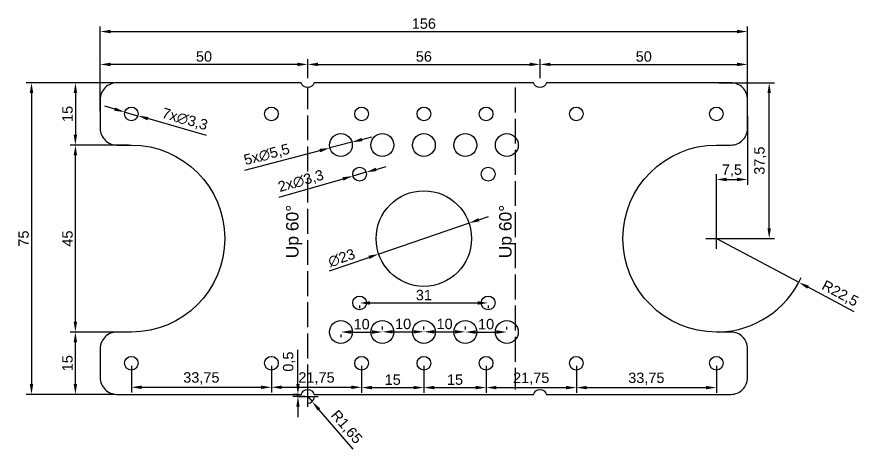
# Model space of a CAD drawing. Header units: millimetres. Extents: x 804 to 1017, y 367 to 723.
# Drawn here: x 814.3 to 1017.3, y 367.1 to 471.2 of the extents above; entities that cross this region are included whole.
import ezdxf

# ---------------------------------------------------------------- set-up
doc = ezdxf.new("R2010")
doc.units = ezdxf.units.MM
doc.linetypes.add('ACAD_ISO02W100', pattern=[15, 12, -3])
doc.layers.add('BORDER', color=7, linetype='Continuous')
doc.layers.add('outline', color=7, linetype='Continuous')
doc.layers.add('Izmeri', color=1, linetype='Continuous', lineweight=25)
doc.styles.get("Standard").update_dxf_attribs({"font": 'Arial.ttf'})
doc.dimstyles.new('ISO-25', dxfattribs={"dimtxt": 2.5, "dimasz": 2.5, "dimexe": 1.25, "dimexo": 0.625, "dimtad": 1, "dimtxsty": 'Standard', "dimcen": 2.5, "dimadec": 0, "dimazin": 0, "dimtfac": 1, "dimtmove": 0, "dimatfit": 3, "dimfxl": 1, "dimarcsym": 0})

# ---------------------------------------------------------------- blocks, each defined once
blk = doc.blocks.new('*D25')
at = {"layer": 'Defpoints', "color": 0, "transparency": 16777216}
for p in [(990.38, 467.65), (834.38, 447.83), (990.38, 447.83)]:
    blk.add_point(p, dxfattribs=at)
at = {"layer": 'Izmeri', "color": 0, "lineweight": -2, "transparency": 16777216}
for p, q in [((834.38, 448.46), (834.38, 468.9)), ((836.88, 467.65), (987.88, 467.65)), ((990.38, 448.46), (990.38, 468.9))]:
    blk.add_line(p, q, dxfattribs=at)
at = {"layer": 'Izmeri', "color": 0, "transparency": 16777216}
for points in [[(836.88, 468.07), (836.88, 467.24), (834.38, 467.65)], [(987.88, 468.07), (987.88, 467.24), (990.38, 467.65)]]:
    blk.add_solid(points, dxfattribs=at)
at = {"layer": 'Izmeri', "color": 0, "transparency": 16777216, "insert": (912.38, 469.55), "char_height": 2.5, "attachment_point": 5}
blk.add_mtext('156', dxfattribs=at)
blk = doc.blocks.new('*D26')
at = {"layer": 'Defpoints', "color": 0, "transparency": 16777216}
for p in [(834.38, 459.74), (884.38, 455.83), (834.38, 451.33)]:
    blk.add_point(p, dxfattribs=at)
at = {"layer": 'Izmeri', "color": 0, "lineweight": -2, "transparency": 16777216}
for p, q in [((834.38, 451.96), (834.38, 460.99)), ((884.38, 456.46), (884.38, 460.99)), ((881.88, 459.74), (836.88, 459.74))]:
    blk.add_line(p, q, dxfattribs=at)
at = {"layer": 'Izmeri', "color": 0, "transparency": 16777216}
for points in [[(836.88, 460.16), (836.88, 459.33), (834.38, 459.74)], [(881.88, 460.16), (881.88, 459.33), (884.38, 459.74)]]:
    blk.add_solid(points, dxfattribs=at)
at = {"layer": 'Izmeri', "color": 0, "transparency": 16777216, "insert": (859.38, 461.64), "char_height": 2.5, "attachment_point": 5}
blk.add_mtext('50', dxfattribs=at)
blk = doc.blocks.new('*D27')
at = {"layer": 'Defpoints', "color": 0, "transparency": 16777216}
for p in [(940.38, 459.74), (884.38, 455.83), (940.38, 455.83)]:
    blk.add_point(p, dxfattribs=at)
at = {"layer": 'Izmeri', "color": 0, "lineweight": -2, "transparency": 16777216}
for p, q in [((884.38, 456.46), (884.38, 460.99)), ((940.38, 456.46), (940.38, 460.99)), ((886.88, 459.74), (937.88, 459.74))]:
    blk.add_line(p, q, dxfattribs=at)
at = {"layer": 'Izmeri', "color": 0, "transparency": 16777216}
for points in [[(886.88, 460.16), (886.88, 459.33), (884.38, 459.74)], [(937.88, 460.16), (937.88, 459.33), (940.38, 459.74)]]:
    blk.add_solid(points, dxfattribs=at)
at = {"layer": 'Izmeri', "color": 0, "transparency": 16777216, "insert": (912.38, 461.64), "char_height": 2.5, "attachment_point": 5}
blk.add_mtext('56', dxfattribs=at)
blk = doc.blocks.new('*D28')
at = {"layer": 'Defpoints', "color": 0, "transparency": 16777216}
for p in [(990.38, 459.74), (940.38, 455.83), (990.38, 451.33)]:
    blk.add_point(p, dxfattribs=at)
at = {"layer": 'Izmeri', "color": 0, "lineweight": -2, "transparency": 16777216}
for p, q in [((940.38, 456.46), (940.38, 460.99)), ((990.38, 451.96), (990.38, 460.99)), ((942.88, 459.74), (987.88, 459.74))]:
    blk.add_line(p, q, dxfattribs=at)
at = {"layer": 'Izmeri', "color": 0, "transparency": 16777216}
for points in [[(942.88, 460.16), (942.88, 459.33), (940.38, 459.74)], [(987.88, 460.16), (987.88, 459.33), (990.38, 459.74)]]:
    blk.add_solid(points, dxfattribs=at)
at = {"layer": 'Izmeri', "color": 0, "transparency": 16777216, "insert": (965.38, 461.64), "char_height": 2.5, "attachment_point": 5}
blk.add_mtext('50', dxfattribs=at)
blk = doc.blocks.new('*D29')
at = {"layer": 'Defpoints', "color": 0, "transparency": 16777216}
for p in [(838.38, 455.33), (828.39, 440.33), (838.38, 440.33)]:
    blk.add_point(p, dxfattribs=at)
at = {"layer": 'Izmeri', "color": 0, "lineweight": -2, "transparency": 16777216}
for p, q in [((837.75, 455.33), (827.14, 455.33)), ((828.39, 452.83), (828.39, 442.83)), ((837.75, 440.33), (827.14, 440.33))]:
    blk.add_line(p, q, dxfattribs=at)
at = {"layer": 'Izmeri', "color": 0, "transparency": 16777216}
for points in [[(827.97, 452.83), (828.8, 452.83), (828.39, 455.33)], [(827.97, 442.83), (828.8, 442.83), (828.39, 440.33)]]:
    blk.add_solid(points, dxfattribs=at)
at = {"layer": 'Izmeri', "color": 0, "transparency": 16777216, "insert": (826.49, 447.83), "char_height": 2.5, "attachment_point": 5, "rotation": 90}
blk.add_mtext('15', dxfattribs=at)
blk = doc.blocks.new('*D30')
at = {"layer": 'Defpoints', "color": 0, "transparency": 16777216}
for p in [(828.39, 440.33), (841.88, 440.33), (841.88, 395.33)]:
    blk.add_point(p, dxfattribs=at)
at = {"layer": 'Izmeri', "color": 0, "lineweight": -2, "transparency": 16777216}
for p, q in [((841.25, 440.33), (827.14, 440.33)), ((828.39, 397.83), (828.39, 437.83)), ((841.25, 395.33), (827.14, 395.33))]:
    blk.add_line(p, q, dxfattribs=at)
at = {"layer": 'Izmeri', "color": 0, "transparency": 16777216}
for points in [[(827.97, 437.83), (828.8, 437.83), (828.39, 440.33)], [(827.97, 397.83), (828.8, 397.83), (828.39, 395.33)]]:
    blk.add_solid(points, dxfattribs=at)
at = {"layer": 'Izmeri', "color": 0, "transparency": 16777216, "insert": (826.49, 417.83), "char_height": 2.5, "attachment_point": 5, "rotation": 90}
blk.add_mtext('45', dxfattribs=at)
blk = doc.blocks.new('*D31')
at = {"layer": 'Defpoints', "color": 0, "transparency": 16777216}
for p in [(828.39, 395.33), (840.13, 395.33), (838.38, 380.33)]:
    blk.add_point(p, dxfattribs=at)
at = {"layer": 'Izmeri', "color": 0, "lineweight": -2, "transparency": 16777216}
for p, q in [((839.5, 395.33), (827.14, 395.33)), ((828.39, 382.83), (828.39, 392.83)), ((837.75, 380.33), (827.14, 380.33))]:
    blk.add_line(p, q, dxfattribs=at)
at = {"layer": 'Izmeri', "color": 0, "transparency": 16777216}
for points in [[(827.97, 392.83), (828.8, 392.83), (828.39, 395.33)], [(827.97, 382.83), (828.8, 382.83), (828.39, 380.33)]]:
    blk.add_solid(points, dxfattribs=at)
at = {"layer": 'Izmeri', "color": 0, "transparency": 16777216, "insert": (826.49, 387.83), "char_height": 2.5, "attachment_point": 5, "rotation": 90}
blk.add_mtext('15', dxfattribs=at)
blk = doc.blocks.new('*D32')
at = {"layer": 'Defpoints', "color": 0, "transparency": 16777216}
for p in [(838.38, 455.33), (817.81, 380.33), (838.38, 380.33)]:
    blk.add_point(p, dxfattribs=at)
at = {"layer": 'Izmeri', "color": 0, "lineweight": -2, "transparency": 16777216}
for p, q in [((837.75, 455.33), (816.56, 455.33)), ((817.81, 452.83), (817.81, 382.83)), ((837.75, 380.33), (816.56, 380.33))]:
    blk.add_line(p, q, dxfattribs=at)
at = {"layer": 'Izmeri', "color": 0, "transparency": 16777216}
for points in [[(817.39, 452.83), (818.22, 452.83), (817.81, 455.33)], [(817.39, 382.83), (818.22, 382.83), (817.81, 380.33)]]:
    blk.add_solid(points, dxfattribs=at)
at = {"layer": 'Izmeri', "color": 0, "transparency": 16777216, "insert": (815.91, 417.83), "char_height": 2.5, "attachment_point": 5, "rotation": 90}
blk.add_mtext('75', dxfattribs=at)
blk = doc.blocks.new('*D34')
at = {"layer": 'Defpoints', "color": 0, "transparency": 16777216}
for p in [(982.88, 455.33), (995.61, 455.33), (982.88, 417.83)]:
    blk.add_point(p, dxfattribs=at)
at = {"layer": 'Izmeri', "color": 0, "lineweight": -2, "transparency": 16777216}
for p, q in [((983.5, 455.33), (996.86, 455.33)), ((995.61, 420.33), (995.61, 452.83)), ((983.5, 417.83), (996.86, 417.83))]:
    blk.add_line(p, q, dxfattribs=at)
at = {"layer": 'Izmeri', "color": 0, "transparency": 16777216}
for points in [[(995.2, 452.83), (996.03, 452.83), (995.61, 455.33)], [(995.2, 420.33), (996.03, 420.33), (995.61, 417.83)]]:
    blk.add_solid(points, dxfattribs=at)
at = {"layer": 'Izmeri', "color": 0, "transparency": 16777216, "insert": (993.48, 436.58), "char_height": 2.5, "attachment_point": 5, "rotation": 90}
blk.add_mtext('37,5', dxfattribs=at)
blk = doc.blocks.new('*D35')
at = {"layer": 'Defpoints', "color": 0, "transparency": 16777216}
for p in [(990.38, 447.83), (990.38, 432.05), (982.88, 417.83)]:
    blk.add_point(p, dxfattribs=at)
at = {"layer": 'Izmeri', "color": 0, "lineweight": -2, "transparency": 16777216}
for p, q in [((990.38, 447.21), (990.38, 430.8)), ((982.88, 418.46), (982.88, 433.3)), ((985.38, 432.05), (987.88, 432.05))]:
    blk.add_line(p, q, dxfattribs=at)
at = {"layer": 'Izmeri', "color": 0, "transparency": 16777216}
for points in [[(985.38, 432.47), (985.38, 431.63), (982.88, 432.05)], [(987.88, 432.47), (987.88, 431.63), (990.38, 432.05)]]:
    blk.add_solid(points, dxfattribs=at)
at = {"layer": 'Izmeri', "color": 0, "transparency": 16777216, "insert": (986.63, 434.18), "char_height": 2.5, "attachment_point": 5}
blk.add_mtext('7,5', dxfattribs=at)
blk = doc.blocks.new('*D36')
at = {"layer": 'Defpoints', "color": 0, "transparency": 16777216}
for p in [(982.88, 417.83), (1002.76, 407.3)]:
    blk.add_point(p, dxfattribs=at)
at = {"layer": 'Izmeri', "color": 0, "lineweight": -2, "transparency": 16777216}
for p, q in [((982.88, 417.83), (1002.76, 407.3)), ((1016.12, 400.22), (1004.97, 406.13))]:
    blk.add_line(p, q, dxfattribs=at)
blk.add_arc((982.88, 417.83), 22.5, 271.5915, 335.269, dxfattribs=at)
at = {"layer": 'Izmeri', "color": 0, "transparency": 16777216}
blk.add_solid([(1005.16, 406.49), (1004.77, 405.76), (1002.76, 407.3)], dxfattribs=at)
at = {"layer": 'Izmeri', "color": 0, "transparency": 16777216, "insert": (1012.64, 404.47), "char_height": 2.5, "attachment_point": 5, "rotation": 332.0859}
blk.add_mtext('R22,5', dxfattribs=at)
blk = doc.blocks.new('*D37')
at = {"layer": 'Defpoints', "color": 0, "transparency": 16777216}
for p in [(884.38, 379.83), (885.45, 378.58)]:
    blk.add_point(p, dxfattribs=at)
at = {"layer": 'Izmeri', "color": 0, "lineweight": -2, "transparency": 16777216}
for p, q in [((884.38, 379.83), (885.45, 378.58)), ((895.34, 367.15), (887.09, 376.69))]:
    blk.add_line(p, q, dxfattribs=at)
blk.add_arc((884.38, 379.83), 1.65, 267.4484, 355.9368, dxfattribs=at)
at = {"layer": 'Izmeri', "color": 0, "transparency": 16777216}
blk.add_solid([(887.4, 376.96), (886.77, 376.42), (885.45, 378.58)], dxfattribs=at)
at = {"layer": 'Izmeri', "color": 0, "transparency": 16777216, "insert": (893.65, 372.37), "char_height": 2.5, "attachment_point": 5, "rotation": 310.8543}
blk.add_mtext('R1,65', dxfattribs=at)
blk = doc.blocks.new('*D38')
at = {"layer": 'Defpoints', "color": 0, "transparency": 16777216}
for p in [(882.03, 380.33), (882.8, 380.33), (884.38, 379.83)]:
    blk.add_point(p, dxfattribs=at)
at = {"layer": 'Izmeri', "color": 0, "lineweight": -2, "transparency": 16777216}
for p, q in [((882.03, 382.83), (882.03, 391.08)), ((882.18, 380.33), (880.78, 380.33)), ((883.75, 379.83), (880.78, 379.83)), ((882.03, 379.83), (882.03, 380.33)), ((882.03, 377.33), (882.03, 374.83))]:
    blk.add_line(p, q, dxfattribs=at)
at = {"layer": 'Izmeri', "color": 0, "transparency": 16777216}
for points in [[(881.62, 382.83), (882.45, 382.83), (882.03, 380.33)], [(881.62, 377.33), (882.45, 377.33), (882.03, 379.83)]]:
    blk.add_solid(points, dxfattribs=at)
at = {"layer": 'Izmeri', "color": 0, "transparency": 16777216, "insert": (879.9, 388.21), "char_height": 2.5, "attachment_point": 5, "rotation": 90}
blk.add_mtext('0,5', dxfattribs=at)
blk = doc.blocks.new('*D39')
at = {"layer": 'Defpoints', "color": 0, "transparency": 16777216}
for p in [(840.29, 448.28), (843.46, 447.38)]:
    blk.add_point(p, dxfattribs=at)
at = {"layer": 'Izmeri', "color": 0, "lineweight": -2, "transparency": 16777216}
for p, q in [((837.88, 448.97), (835.48, 449.66)), ((840.29, 448.28), (843.46, 447.38)), ((859.99, 442.66), (845.87, 446.69))]:
    blk.add_line(p, q, dxfattribs=at)
at = {"layer": 'Izmeri', "color": 0, "transparency": 16777216}
for points in [[(838, 449.37), (837.77, 448.57), (840.29, 448.28)], [(845.98, 447.09), (845.75, 446.29), (843.46, 447.38)]]:
    blk.add_solid(points, dxfattribs=at)
at = {"layer": 'Izmeri', "color": 0, "transparency": 16777216, "insert": (854.73, 446.41), "char_height": 2.5, "attachment_point": 5, "rotation": 344.0703}
blk.add_mtext('7x∅3,3', dxfattribs=at)
blk = doc.blocks.new('*D40')
at = {"layer": 'Defpoints', "color": 0, "transparency": 16777216}
for p in [(923.26, 421.55), (901.49, 414.11)]:
    blk.add_point(p, dxfattribs=at)
at = {"layer": 'Izmeri', "color": 0, "lineweight": -2, "transparency": 16777216}
for p, q in [((925.62, 422.36), (927.99, 423.17)), ((923.26, 421.55), (901.49, 414.11)), ((889.64, 410.06), (899.13, 413.3))]:
    blk.add_line(p, q, dxfattribs=at)
at = {"layer": 'Izmeri', "color": 0, "transparency": 16777216}
for points in [[(925.49, 422.75), (925.76, 421.97), (923.26, 421.55)], [(898.99, 413.69), (899.26, 412.91), (901.49, 414.11)]]:
    blk.add_solid(points, dxfattribs=at)
at = {"layer": 'Izmeri', "color": 0, "transparency": 16777216, "insert": (892.56, 413.16), "char_height": 2.5, "attachment_point": 5, "rotation": 18.8777}
blk.add_mtext('∅23', dxfattribs=at)
blk = doc.blocks.new('*D41')
at = {"layer": 'Defpoints', "color": 0, "transparency": 16777216}
for p in [(895.04, 441.03), (889.71, 439.63)]:
    blk.add_point(p, dxfattribs=at)
at = {"layer": 'Izmeri', "color": 0, "lineweight": -2, "transparency": 16777216}
for p, q in [((895.04, 441.03), (889.71, 439.63)), ((897.45, 441.66), (899.87, 442.29)), ((869.23, 434.28), (887.3, 439))]:
    blk.add_line(p, q, dxfattribs=at)
at = {"layer": 'Izmeri', "color": 0, "transparency": 16777216}
for points in [[(897.35, 442.06), (897.56, 441.25), (895.04, 441.03)], [(887.19, 439.41), (887.4, 438.6), (889.71, 439.63)]]:
    blk.add_solid(points, dxfattribs=at)
at = {"layer": 'Izmeri', "color": 0, "transparency": 16777216, "insert": (874.55, 437.9), "char_height": 2.5, "attachment_point": 5, "rotation": 14.6473}
blk.add_mtext('5x∅5,5', dxfattribs=at)
blk = doc.blocks.new('*D42')
at = {"layer": 'Defpoints', "color": 0, "transparency": 16777216}
for p in [(841.88, 387.83), (875.63, 387.83), (875.63, 382.04)]:
    blk.add_point(p, dxfattribs=at)
at = {"layer": 'Izmeri', "color": 0, "lineweight": -2, "transparency": 16777216}
for p, q in [((841.88, 387.21), (841.88, 380.79)), ((875.63, 387.21), (875.63, 380.79)), ((844.38, 382.04), (873.13, 382.04))]:
    blk.add_line(p, q, dxfattribs=at)
at = {"layer": 'Izmeri', "color": 0, "transparency": 16777216}
for points in [[(844.38, 382.45), (844.38, 381.62), (841.88, 382.04)], [(873.13, 382.45), (873.13, 381.62), (875.63, 382.04)]]:
    blk.add_solid(points, dxfattribs=at)
at = {"layer": 'Izmeri', "color": 0, "transparency": 16777216, "insert": (858.75, 384.17), "char_height": 2.5, "attachment_point": 5}
blk.add_mtext('33,75', dxfattribs=at)
blk = doc.blocks.new('*D43')
at = {"layer": 'Defpoints', "color": 0, "transparency": 16777216}
for p in [(875.63, 387.83), (897.38, 387.83), (897.38, 382.04)]:
    blk.add_point(p, dxfattribs=at)
at = {"layer": 'Izmeri', "color": 0, "lineweight": -2, "transparency": 16777216}
for p, q in [((875.63, 387.21), (875.63, 380.79)), ((897.38, 387.21), (897.38, 380.79)), ((878.13, 382.04), (894.88, 382.04))]:
    blk.add_line(p, q, dxfattribs=at)
at = {"layer": 'Izmeri', "color": 0, "transparency": 16777216}
for points in [[(878.13, 382.45), (878.13, 381.62), (875.63, 382.04)], [(894.88, 382.45), (894.88, 381.62), (897.38, 382.04)]]:
    blk.add_solid(points, dxfattribs=at)
at = {"layer": 'Izmeri', "color": 0, "transparency": 16777216, "insert": (886.5, 384.17), "char_height": 2.5, "attachment_point": 5}
blk.add_mtext('21,75', dxfattribs=at)
blk = doc.blocks.new('*D44')
at = {"layer": 'Defpoints', "color": 0, "transparency": 16777216}
for p in [(897.38, 387.83), (912.38, 387.83), (912.38, 381.96)]:
    blk.add_point(p, dxfattribs=at)
at = {"layer": 'Izmeri', "color": 0, "lineweight": -2, "transparency": 16777216}
for p, q in [((897.38, 387.21), (897.38, 380.71)), ((912.38, 387.21), (912.38, 380.71)), ((899.88, 381.96), (909.88, 381.96))]:
    blk.add_line(p, q, dxfattribs=at)
at = {"layer": 'Izmeri', "color": 0, "transparency": 16777216}
for points in [[(899.88, 382.38), (899.88, 381.54), (897.38, 381.96)], [(909.88, 382.38), (909.88, 381.54), (912.38, 381.96)]]:
    blk.add_solid(points, dxfattribs=at)
at = {"layer": 'Izmeri', "color": 0, "transparency": 16777216, "insert": (904.88, 383.85), "char_height": 2.5, "attachment_point": 5}
blk.add_mtext('15', dxfattribs=at)
blk = doc.blocks.new('*D45')
at = {"layer": 'Defpoints', "color": 0, "transparency": 16777216}
for p in [(912.38, 387.83), (927.38, 387.83), (927.38, 381.96)]:
    blk.add_point(p, dxfattribs=at)
at = {"layer": 'Izmeri', "color": 0, "lineweight": -2, "transparency": 16777216}
for p, q in [((912.38, 387.21), (912.38, 380.71)), ((927.38, 387.21), (927.38, 380.71)), ((914.88, 381.96), (924.88, 381.96))]:
    blk.add_line(p, q, dxfattribs=at)
at = {"layer": 'Izmeri', "color": 0, "transparency": 16777216}
for points in [[(914.88, 382.38), (914.88, 381.54), (912.38, 381.96)], [(924.88, 382.38), (924.88, 381.54), (927.38, 381.96)]]:
    blk.add_solid(points, dxfattribs=at)
at = {"layer": 'Izmeri', "color": 0, "transparency": 16777216, "insert": (919.88, 383.85), "char_height": 2.5, "attachment_point": 5}
blk.add_mtext('15', dxfattribs=at)
blk = doc.blocks.new('*D46')
at = {"layer": 'Defpoints', "color": 0, "transparency": 16777216}
for p in [(927.38, 387.83), (949.13, 387.83), (949.13, 381.96)]:
    blk.add_point(p, dxfattribs=at)
at = {"layer": 'Izmeri', "color": 0, "lineweight": -2, "transparency": 16777216}
for p, q in [((927.38, 387.21), (927.38, 380.71)), ((949.13, 387.21), (949.13, 380.71)), ((929.88, 381.96), (946.63, 381.96))]:
    blk.add_line(p, q, dxfattribs=at)
at = {"layer": 'Izmeri', "color": 0, "transparency": 16777216}
for points in [[(929.88, 382.37), (929.88, 381.54), (927.38, 381.96)], [(946.63, 382.37), (946.63, 381.54), (949.13, 381.96)]]:
    blk.add_solid(points, dxfattribs=at)
at = {"layer": 'Izmeri', "color": 0, "transparency": 16777216, "insert": (938.25, 384.09), "char_height": 2.5, "attachment_point": 5}
blk.add_mtext('21,75', dxfattribs=at)
blk = doc.blocks.new('*D47')
at = {"layer": 'Defpoints', "color": 0, "transparency": 16777216}
for p in [(949.13, 387.83), (982.88, 387.83), (982.88, 381.95)]:
    blk.add_point(p, dxfattribs=at)
at = {"layer": 'Izmeri', "color": 0, "lineweight": -2, "transparency": 16777216}
for p, q in [((949.13, 387.21), (949.13, 380.7)), ((982.88, 387.21), (982.88, 380.7)), ((951.63, 381.95), (980.38, 381.95))]:
    blk.add_line(p, q, dxfattribs=at)
at = {"layer": 'Izmeri', "color": 0, "transparency": 16777216}
for points in [[(951.63, 382.37), (951.63, 381.54), (949.13, 381.95)], [(980.38, 382.37), (980.38, 381.54), (982.88, 381.95)]]:
    blk.add_solid(points, dxfattribs=at)
at = {"layer": 'Izmeri', "color": 0, "transparency": 16777216, "insert": (966, 384.08), "char_height": 2.5, "attachment_point": 5}
blk.add_mtext('33,75', dxfattribs=at)
blk = doc.blocks.new('*D48')
at = {"layer": 'Defpoints', "color": 0, "transparency": 16777216}
for p in [(892.38, 395.33), (902.38, 395.33), (902.38, 395.33)]:
    blk.add_point(p, dxfattribs=at)
at = {"layer": 'Izmeri', "color": 0, "lineweight": -2, "transparency": 16777216}
for p, q in [((902.38, 395.96), (902.38, 396.58)), ((892.38, 394.71), (892.38, 394.08)), ((894.88, 395.33), (899.88, 395.33))]:
    blk.add_line(p, q, dxfattribs=at)
at = {"layer": 'Izmeri', "color": 0, "transparency": 16777216}
for points in [[(894.88, 395.75), (894.88, 394.91), (892.38, 395.33)], [(899.88, 395.75), (899.88, 394.91), (902.38, 395.33)]]:
    blk.add_solid(points, dxfattribs=at)
at = {"layer": 'Izmeri', "color": 0, "transparency": 16777216, "insert": (897.38, 397.22), "char_height": 2.5, "attachment_point": 5}
blk.add_mtext('10', dxfattribs=at)
blk = doc.blocks.new('*D49')
at = {"layer": 'Defpoints', "color": 0, "transparency": 16777216}
for p in [(902.38, 395.33), (912.38, 395.38), (912.38, 395.33)]:
    blk.add_point(p, dxfattribs=at)
at = {"layer": 'Izmeri', "color": 0, "lineweight": -2, "transparency": 16777216}
for p, q in [((902.38, 395.96), (902.38, 396.63)), ((912.38, 395.96), (912.38, 396.63)), ((904.88, 395.38), (909.88, 395.38))]:
    blk.add_line(p, q, dxfattribs=at)
at = {"layer": 'Izmeri', "color": 0, "transparency": 16777216}
for points in [[(904.88, 395.8), (904.88, 394.97), (902.38, 395.38)], [(909.88, 395.8), (909.88, 394.97), (912.38, 395.38)]]:
    blk.add_solid(points, dxfattribs=at)
at = {"layer": 'Izmeri', "color": 0, "transparency": 16777216, "insert": (907.38, 397.27), "char_height": 2.5, "attachment_point": 5}
blk.add_mtext('10', dxfattribs=at)
blk = doc.blocks.new('*D50')
at = {"layer": 'Defpoints', "color": 0, "transparency": 16777216}
for p in [(912.38, 395.33), (922.38, 395.38), (922.38, 395.33)]:
    blk.add_point(p, dxfattribs=at)
at = {"layer": 'Izmeri', "color": 0, "lineweight": -2, "transparency": 16777216}
for p, q in [((912.38, 395.96), (912.38, 396.63)), ((922.38, 395.96), (922.38, 396.63)), ((914.88, 395.38), (919.88, 395.38))]:
    blk.add_line(p, q, dxfattribs=at)
at = {"layer": 'Izmeri', "color": 0, "transparency": 16777216}
for points in [[(914.88, 395.8), (914.88, 394.97), (912.38, 395.38)], [(919.88, 395.8), (919.88, 394.97), (922.38, 395.38)]]:
    blk.add_solid(points, dxfattribs=at)
at = {"layer": 'Izmeri', "color": 0, "transparency": 16777216, "insert": (917.38, 397.27), "char_height": 2.5, "attachment_point": 5}
blk.add_mtext('10', dxfattribs=at)
blk = doc.blocks.new('*D51')
at = {"layer": 'Defpoints', "color": 0, "transparency": 16777216}
for p in [(922.38, 395.33), (932.38, 395.33), (932.38, 395.33)]:
    blk.add_point(p, dxfattribs=at)
at = {"layer": 'Izmeri', "color": 0, "lineweight": -2, "transparency": 16777216}
for p, q in [((922.38, 395.96), (922.38, 396.58)), ((932.38, 395.96), (932.38, 396.58)), ((924.88, 395.33), (929.88, 395.33))]:
    blk.add_line(p, q, dxfattribs=at)
at = {"layer": 'Izmeri', "color": 0, "transparency": 16777216}
for points in [[(924.88, 395.75), (924.88, 394.91), (922.38, 395.33)], [(929.88, 395.75), (929.88, 394.91), (932.38, 395.33)]]:
    blk.add_solid(points, dxfattribs=at)
at = {"layer": 'Izmeri', "color": 0, "transparency": 16777216, "insert": (927.38, 397.22), "char_height": 2.5, "attachment_point": 5}
blk.add_mtext('10', dxfattribs=at)
blk = doc.blocks.new('*D52')
at = {"layer": 'Defpoints', "color": 0, "transparency": 16777216}
for p in [(895.29, 432.88), (898.46, 433.78)]:
    blk.add_point(p, dxfattribs=at)
at = {"layer": 'Izmeri', "color": 0, "lineweight": -2, "transparency": 16777216}
for p, q in [((900.86, 434.47), (903.27, 435.16)), ((898.46, 433.78), (895.29, 432.88)), ((877.49, 427.78), (892.89, 432.19))]:
    blk.add_line(p, q, dxfattribs=at)
at = {"layer": 'Izmeri', "color": 0, "transparency": 16777216}
for points in [[(900.75, 434.87), (900.98, 434.07), (898.46, 433.78)], [(892.77, 432.59), (893, 431.79), (895.29, 432.88)]]:
    blk.add_solid(points, dxfattribs=at)
at = {"layer": 'Izmeri', "color": 0, "transparency": 16777216, "insert": (882.77, 431.54), "char_height": 2.5, "attachment_point": 5, "rotation": 15.9659}
blk.add_mtext('2x∅3,3', dxfattribs=at)
blk = doc.blocks.new('*D53')
at = {"layer": 'Defpoints', "color": 0, "transparency": 16777216}
for p in [(896.88, 402.33), (927.88, 402.33), (927.88, 402.32)]:
    blk.add_point(p, dxfattribs=at)
at = {"layer": 'Izmeri', "color": 0, "lineweight": -2, "transparency": 16777216}
for p, q in [((899.38, 402.32), (925.38, 402.32)), ((896.88, 401.71), (896.88, 401.07)), ((927.88, 401.71), (927.88, 401.07))]:
    blk.add_line(p, q, dxfattribs=at)
at = {"layer": 'Izmeri', "color": 0, "transparency": 16777216}
for points in [[(899.38, 402.74), (899.38, 401.91), (896.88, 402.32)], [(925.38, 402.74), (925.38, 401.91), (927.88, 402.32)]]:
    blk.add_solid(points, dxfattribs=at)
at = {"layer": 'Izmeri', "color": 0, "transparency": 16777216, "insert": (912.38, 404.22), "char_height": 2.5, "attachment_point": 5}
blk.add_mtext('31', dxfattribs=at)

msp = doc.modelspace()

# ---------------------------------------------------------------- linework, layer by layer
at = {"layer": 'BORDER', "linetype": 'ACAD_ISO02W100', "ltscale": 0.5}
for p, q in [((884.375, 381.48), (884.375, 454.18)), ((934.375, 454.18), (934.375, 381.48))]:
    msp.add_line(p, q, dxfattribs=at)
at = {"layer": 'Izmeri'}
for p, q in [((982.875, 415.33), (982.875, 420.33)), ((980.375, 417.83), (985.375, 417.83)), ((884.375, 377.33), (884.375, 382.33)), ((881.875, 379.83), (886.875, 379.83))]:
    msp.add_line(p, q, dxfattribs=at)
at = {"layer": 'outline'}
msp.add_lwpolyline([(982.875, 440.33), (986.375, 440.33, 0.4142136), (990.375, 444.33), (990.375, 451.33, 0.4142136), (986.375, 455.33), (941.947, 455.33, -0.7313575), (938.803, 455.33), (912.375, 455.33), (885.947, 455.33, -0.7313575), (882.803, 455.33), (838.375, 455.33, 0.4142136), (834.375, 451.33), (834.375, 444.33, 0.4142136), (838.375, 440.33), (841.875, 440.33, -1), (841.875, 395.33), (838.375, 395.33, 0.4142136), (834.375, 391.33), (834.375, 384.33, 0.4142136), (838.375, 380.33), (882.803, 380.33, -0.7313575), (885.947, 380.33), (912.375, 380.33), (938.803, 380.33, -0.7313575), (941.947, 380.33), (986.375, 380.33, 0.4142136), (990.375, 384.33), (990.375, 391.33, 0.4142136), (986.375, 395.33), (982.875, 395.33, -1)], format="xyb", close=True, dxfattribs=at)
for centre, radius in [((841.875, 447.83), 1.65), ((875.625, 447.83), 1.65), ((897.375, 447.83), 1.65), ((912.375, 447.83), 1.65), ((927.375, 447.83), 1.65), ((949.125, 447.83), 1.65), ((982.875, 447.83), 1.65), ((892.375, 440.33), 2.75), ((902.375, 440.33), 2.75), ((912.375, 440.33), 2.75), ((922.375, 440.33), 2.75), ((932.375, 440.33), 2.75), ((896.875, 433.33), 1.65), ((927.875, 433.33), 1.65), ((912.375, 417.83), 11.5), ((896.875, 402.33), 1.65), ((927.875, 402.33), 1.65), ((892.375, 395.33), 2.75), ((902.375, 395.33), 2.75), ((912.375, 395.33), 2.75), ((922.375, 395.33), 2.75), ((932.375, 395.33), 2.75), ((841.875, 387.83), 1.65), ((875.625, 387.83), 1.65), ((897.375, 387.83), 1.65), ((912.375, 387.83), 1.65), ((927.375, 387.83), 1.65), ((949.125, 387.83), 1.65), ((982.875, 387.83), 1.65)]:
    msp.add_circle(centre, radius, dxfattribs=at)

# ---------------------------------------------------------------- texts
at = {"layer": 'Izmeri'}
for p in [(882.158, 413.091), (933.522, 413.091)]:
    msp.add_text('Up 60%%D', height=3, rotation=90, dxfattribs=at).set_placement(p)

# ---------------------------------------------------------------- dimensions: what is measured, and where the dimension line sits
for base, p1, p2, picture, middle in [((990.375, 467.654), (834.375, 447.83), (990.375, 447.83), '*D25', (912.375, 469.546)), ((834.375, 459.743), (884.375, 455.83), (834.375, 451.33), '*D26', (859.375, 461.635)), ((940.375, 459.743), (884.375, 455.83), (940.375, 455.83), '*D27', (912.375, 461.635)), ((990.375, 459.743), (940.375, 455.83), (990.375, 451.33), '*D28', (965.375, 461.635)), ((990.375, 432.049), (982.875, 417.83), (990.375, 447.83), '*D35', (986.625, 434.18)), ((927.875, 402.323), (896.875, 402.33), (927.875, 402.33), '*D53', (912.375, 404.215)), ((902.375, 395.33), (892.375, 395.33), (902.375, 395.33), '*D48', (897.375, 397.222)), ((912.375, 395.382), (902.375, 395.33), (912.375, 395.33), '*D49', (907.375, 397.274)), ((922.375, 395.382), (912.375, 395.33), (922.375, 395.33), '*D50', (917.375, 397.274)), ((932.375, 395.33), (922.375, 395.33), (932.375, 395.33), '*D51', (927.375, 397.222)), ((875.625, 382.036), (841.875, 387.83), (875.625, 387.83), '*D42', (858.75, 384.166)), ((897.375, 382.035), (875.625, 387.83), (897.375, 387.83), '*D43', (886.5, 384.166)), ((912.375, 381.959), (897.375, 387.83), (912.375, 387.83), '*D44', (904.875, 383.851)), ((927.375, 381.959), (912.375, 387.83), (927.375, 387.83), '*D45', (919.875, 383.851)), ((949.125, 381.955), (927.375, 387.83), (949.125, 387.83), '*D46', (938.25, 384.086)), ((982.875, 381.954), (949.125, 387.83), (982.875, 387.83), '*D47', (966, 384.084))]:
    dim = msp.add_linear_dim(base=base, p1=p1, p2=p2, dimstyle='ISO-25', dxfattribs=at)
    dim.commit()
    dim.dimension.update_dxf_attribs({"geometry": picture, "text_midpoint": middle})
for base, p1, p2, picture, middle in [((817.806, 380.33), (838.375, 455.33), (838.375, 380.33), '*D32', (815.914, 417.83)), ((828.385, 440.33), (838.375, 455.33), (838.375, 440.33), '*D29', (826.493, 447.83)), ((828.385, 440.33), (841.875, 395.33), (841.875, 440.33), '*D30', (826.493, 417.83)), ((828.385, 395.33), (838.375, 380.33), (840.125, 395.33), '*D31', (826.493, 387.83)), ((882.034, 380.33), (884.375, 379.83), (882.803, 380.33), '*D38', (879.903, 388.206))]:
    dim = msp.add_linear_dim(base=base, p1=p1, p2=p2, angle=90, dimstyle='ISO-25', dxfattribs=at)
    dim.commit()
    dim.dimension.update_dxf_attribs({"geometry": picture, "text_midpoint": middle})
dim = msp.add_linear_dim(base=(995.614, 455.33), p1=(982.875, 417.83), p2=(982.875, 455.33), angle=90, dimstyle='ISO-25', dxfattribs=at)
dim.commit()
dim.dimension.update_dxf_attribs({"geometry": '*D34', "text_midpoint": (995.614, 436.58), "dimtype": 160})
for p1, p2, text, picture, middle in [((840.288, 448.283), (843.462, 447.378), '7x<>', '*D39', (854.138, 444.33)), ((895.036, 441.026), (889.714, 439.635), '5x<>', '*D41', (875.093, 435.813)), ((898.461, 433.784), (895.289, 432.877), '2x<>', '*D52', (883.368, 429.466))]:
    dim = msp.add_diameter_dim_2p(p1=p1, p2=p2, text=text, dimstyle='ISO-25', dxfattribs=at)
    dim.commit()
    dim.dimension.update_dxf_attribs({"geometry": picture, "text_midpoint": middle, "dimtype": 163})
dim = msp.add_diameter_dim_2p(p1=(923.256, 421.551), p2=(901.494, 414.11), dimstyle='ISO-25', dxfattribs=at)
dim.commit()
dim.dimension.update_dxf_attribs({"geometry": '*D40', "text_midpoint": (893.202, 411.274)})
for center, mpoint, picture, middle in [((982.875, 417.83), (1002.757, 407.297), '*D36', (1012.643, 404.471)), ((884.375, 379.83), (885.454, 378.582), '*D37', (893.646, 372.368))]:
    dim = msp.add_radius_dim(center=center, mpoint=mpoint, dimstyle='ISO-25', dxfattribs=at)
    dim.commit()
    dim.dimension.update_dxf_attribs({"geometry": picture, "text_midpoint": middle})

doc.saveas('drawing.dxf')
